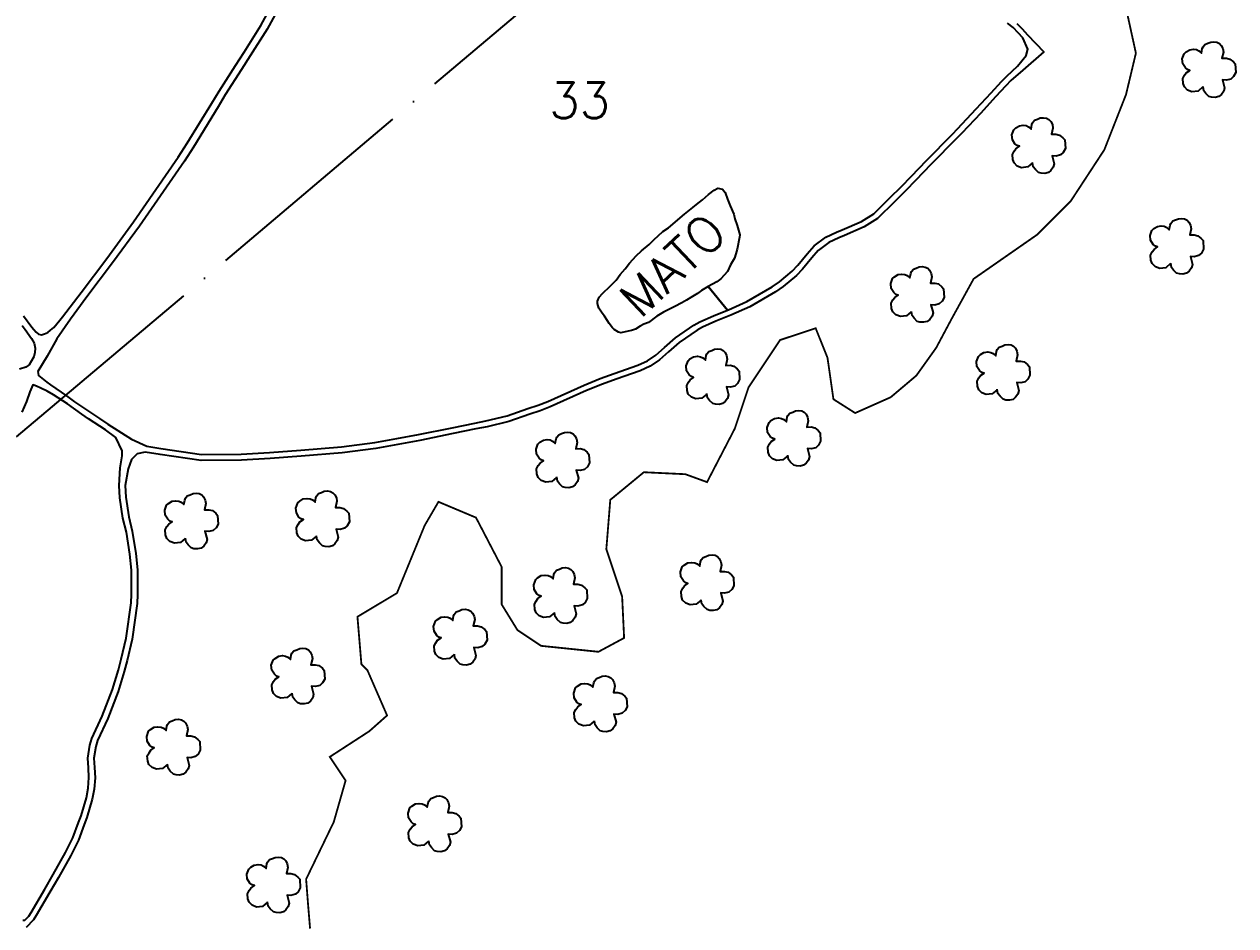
# Model space of a CAD drawing. Extents: x 745198 to 748348, y 7820251 to 7824706.
# Drawn here: x 746926 to 747591, y 7822259 to 7822754 of the extents above; entities that cross this region are included whole.
import ezdxf

# ---------------------------------------------------------------- set-up
doc = ezdxf.new("R2010")
doc.units = 0
doc.header["$MEASUREMENT"] = 0
doc.linetypes.add('ACAD_ISO04W100', pattern=[30, 24, -3, 0, -3])
doc.linetypes.add('CONTINUO', pattern=[0])
for name, color, linetype in [('0114000438', 1, 'Continuous'), ('0114000438032', 5, 'Continuous'), ('0114000438033', 5, 'Continuous'), ('0114000438035', 5, 'Continuous'), ('CORREGO', 174, 'Continuous'), ('MATO', 3, 'Continuous'), ('RESERVA', 3, 'Continuous'), ('SIMBOLO ARVORE', 118, 'Continuous'), ('TEXTO_NUN_TAL', 7, 'Continuous')]:
    doc.layers.add(name, color=color, linetype=linetype)
doc.layers.add('REDE_DE_LUZ', color=6, linetype='Continuous', lineweight=90)
doc.layers.add('TEXTO_DIVERSOS', color=7, linetype='Continuous', lineweight=5)
doc.styles.add('SIMPLEX', font='simplex', dxfattribs={"height": 0.2})

msp = doc.modelspace()

# ---------------------------------------------------------------- linework, layer by layer
at = {"layer": '0114000438'}
msp.add_lwpolyline([(747470.37, 7822754.48), (747473.35, 7822751.56), (747476.26, 7822748.32), (747485.14, 7822738.98), (747473.65, 7822728.92), (747467.16, 7822723.19), (747464.38, 7822720.4), (747458.74, 7822714.25), (747450.6, 7822705.41), (747440.25, 7822694.41), (747437.57, 7822691.53), (747423.21, 7822677.07), (747414.94, 7822668.49), (747409.32, 7822662.64), (747403.32, 7822656.62), (747394.03, 7822647.48), (747386.72, 7822643.01), (747375.96, 7822638.22), (747372.81, 7822636.94), (747367.28, 7822634.4), (747361.43, 7822630.03), (747357.89, 7822626.01), (747352.8, 7822619.78), (747349.52, 7822616.28), (747342.23, 7822610.22), (747337.95, 7822607.21), (747323.86, 7822599.08), (747313.52, 7822594.44), (747305.38, 7822591.17), (747297.95, 7822587.9), (747294.98, 7822586.27), (747285.22, 7822579.41), (747279.31, 7822574.34), (747274.34, 7822569.93), (747269.36, 7822566.52), (747263.71, 7822563.99), (747250.64, 7822559.36), (747243.06, 7822556.6), (747234.43, 7822553.07), (747214.38, 7822544.11), (747208.94, 7822542.03), (747203.32, 7822540.09), (747191.74, 7822536.09), (747179.89, 7822533.23), (747173.66, 7822532.05), (747161.25, 7822529.5), (747142.88, 7822525.8), (747130.93, 7822523.52), (747118.8, 7822521.32), (747100.26, 7822518.88), (747077.81, 7822517.16), (747060.76, 7822515.86), (747045.06, 7822514.85), (747022.88, 7822514.68), (747000.39, 7822518.03), (746992.3, 7822519.37), (746987.79, 7822518.34), (746984.75, 7822515.3), (746982.98, 7822510.22), (746981.28, 7822501.02), (746981.59, 7822494.63), (746983.27, 7822483.82), (746985.17, 7822476.04), (746987.17, 7822463.73), (746988, 7822454.79), (746987.97, 7822441.18), (746987.86, 7822436.37), (746985.09, 7822416.64), (746982.31, 7822404.94), (746980.76, 7822398.96), (746977.52, 7822388.05), (746971.79, 7822373.25), (746966.15, 7822361.04), (746965.13, 7822357.77), (746964.11, 7822351.35), (746964.37, 7822346.35), (746964.75, 7822340.71), (746964.19, 7822334.49), (746963.21, 7822328.97), (746960.29, 7822318.8), (746958.76, 7822314.95), (746955.59, 7822306.5), (746951.47, 7822298.12), (746944.7, 7822285.91), (746940.02, 7822277.95), (746932.48, 7822265.08), (746930.97, 7822262.78), (746926.9, 7822258.6)], dxfattribs=at)
at = {"layer": '0114000438032'}
msp.add_lwpolyline([(746925.43, 7822594.1), (746930.01, 7822587.96), (746931.15, 7822586.63), (746932.41, 7822585.24), (746933.81, 7822584.01), (746935.36, 7822583.69), (746937.12, 7822584.18), (746938.79, 7822585.02), (746940.38, 7822586.3), (746942.07, 7822587.8), (746945.52, 7822591.73), (746946.93, 7822593.49), (746957.12, 7822606.88), (746971.18, 7822625.62), (746985.91, 7822645.65), (747010.44, 7822681.19), (747015.3, 7822688.78), (747028.8, 7822710.89), (747032.82, 7822717.41), (747041.75, 7822731.53), (747046.53, 7822738.84), (747055.64, 7822753.42), (747063.4, 7822767.73)], dxfattribs=at)
at = {"layer": '0114000438033'}
msp.add_lwpolyline([(747066.96, 7822765.91), (747059.1, 7822751.4), (747049.9, 7822736.69), (747045.11, 7822729.36), (747036.21, 7822715.29), (747032.21, 7822708.8), (747018.69, 7822686.66), (747013.77, 7822678.98), (746989.17, 7822643.33), (746974.39, 7822623.23), (746960.32, 7822604.49), (746951.24, 7822592.29), (746943.81, 7822581.53), (746938.46, 7822572), (746933.41, 7822563.52), (746933.73, 7822561.32), (746938.26, 7822557.68), (746940.28, 7822556.3), (746949.14, 7822550.16), (746953.52, 7822546.96), (746967.25, 7822537.8), (746971.8, 7822534.73), (746984.76, 7822526.37), (746993.17, 7822522.57), (747000.9, 7822521.29), (747023.11, 7822517.98), (747044.94, 7822518.15), (747060.53, 7822519.15), (747077.56, 7822520.45), (747099.92, 7822522.16), (747118.29, 7822524.58), (747130.33, 7822526.76), (747142.24, 7822529.04), (747160.6, 7822532.73), (747173.02, 7822535.28), (747179.2, 7822536.45), (747190.81, 7822539.26), (747202.24, 7822543.21), (747207.82, 7822545.14), (747213.12, 7822547.16), (747233.13, 7822556.1), (747241.87, 7822559.68), (747249.52, 7822562.47), (747262.48, 7822567.06), (747267.74, 7822569.41), (747272.31, 7822572.53), (747277.14, 7822576.82), (747283.19, 7822582.02), (747293.24, 7822589.07), (747296.49, 7822590.86), (747304.1, 7822594.21), (747311.66, 7822597.25), (747301.03, 7822610.25), (747297.41, 7822607.95), (747295.15, 7822606.33), (747291.61, 7822604.21), (747289.17, 7822602.73), (747286.68, 7822601.27), (747282.89, 7822599.19), (747279.06, 7822597.41), (747276.5, 7822596.12), (747272.89, 7822593.95), (747268.42, 7822590.54), (747265.83, 7822589.5), (747263.77, 7822588.46), (747261.25, 7822586.74), (747259.02, 7822586.1), (747257.14, 7822585.7), (747253.13, 7822584.79), (747251.89, 7822585.13), (747249.56, 7822586.57), (747248.56, 7822587.58), (747246.77, 7822589.95), (747245.94, 7822591.3), (747244.17, 7822593.89), (747243.41, 7822594.92), (747242.67, 7822596.08), (747241.19, 7822598.25), (747240.32, 7822600.81), (747240.31, 7822602.17), (747241.3, 7822604.32), (747243.13, 7822606.4), (747247.35, 7822610.34), (747250.58, 7822613.77), (747252.87, 7822616.72), (747255.51, 7822619.85), (747258.03, 7822623.04), (747261.59, 7822627.09), (747264.48, 7822629.77), (747268.78, 7822633.24), (747271.35, 7822635.84), (747276.19, 7822640.39), (747279.29, 7822642.4), (747288.2, 7822649.98), (747292.66, 7822653.48), (747294.72, 7822655.16), (747297.93, 7822657.72), (747301.32, 7822660.62), (747304.32, 7822663.13), (747306.46, 7822664.24), (747308.92, 7822663.63), (747310.38, 7822661.88), (747311.77, 7822658.16), (747313.17, 7822654.54), (747315.16, 7822649.93), (747315.8, 7822647.31), (747316.91, 7822643.69), (747317.75, 7822641.19), (747318.46, 7822638.59), (747318.36, 7822637.26), (747317.03, 7822630.78), (747316.33, 7822628.19), (747315.58, 7822625.69), (747313.42, 7822622.15), (747311.68, 7822618.47), (747309.9, 7822616.38), (747307.99, 7822614.46), (747305.84, 7822612.82), (747301.03, 7822610.25), (747311.66, 7822597.25), (747312.23, 7822597.48), (747322.36, 7822602.02), (747336.17, 7822610), (747340.22, 7822612.84), (747347.25, 7822618.69), (747350.32, 7822621.96), (747355.37, 7822628.15), (747359.18, 7822632.47), (747365.59, 7822637.25), (747371.5, 7822639.97), (747374.67, 7822641.26), (747385.18, 7822645.93), (747391.99, 7822650.1), (747401, 7822658.96), (747406.96, 7822664.95), (747412.56, 7822670.78), (747420.85, 7822679.38), (747435.19, 7822693.82), (747437.84, 7822696.67), (747448.18, 7822707.66), (747456.31, 7822716.49), (747461.99, 7822722.68), (747464.86, 7822725.55), (747470.69, 7822731.11), (747475.55, 7822736.94), (747476.37, 7822740.38), (747473.69, 7822746.69), (747471.18, 7822749.48), (747468.35, 7822752.26), (747465.38, 7822754.76)], dxfattribs=at)
at = {"layer": '0114000438035'}
msp.add_lwpolyline([(746925.19, 7822262.62), (746926.28, 7822262.6), (746928.37, 7822264.83), (746929.67, 7822266.82), (746937.17, 7822279.62), (746941.83, 7822287.55), (746948.54, 7822299.65), (746952.55, 7822307.81), (746955.68, 7822316.14), (746957.16, 7822319.87), (746959.99, 7822329.72), (746960.91, 7822334.92), (746961.44, 7822340.75), (746961.08, 7822346.15), (746960.8, 7822351.52), (746961.91, 7822358.52), (746963.07, 7822362.22), (746968.75, 7822374.53), (746974.39, 7822389.12), (746977.58, 7822399.84), (746979.11, 7822405.73), (746981.84, 7822417.25), (746984.57, 7822436.64), (746984.67, 7822441.22), (746984.7, 7822454.64), (746983.89, 7822463.32), (746981.94, 7822475.39), (746980.03, 7822483.18), (746978.31, 7822494.3), (746977.98, 7822501.06), (746978.56, 7822510.81), (746979.55, 7822517.31), (746979.66, 7822520.09), (746976.1, 7822527.42), (746970.55, 7822531.51), (746961.23, 7822537.62), (746957.57, 7822540.17), (746949.73, 7822545.86), (746941.99, 7822550.87), (746938.45, 7822552.83), (746935.1, 7822554.45), (746932.7, 7822555.56), (746931.15, 7822556.09), (746930.64, 7822556.27), (746929.04, 7822552.34), (746927.09, 7822547.05), (746924.67, 7822541.22)], dxfattribs=at)
at = {"layer": 'CORREGO', "const_width": 1}
msp.add_lwpolyline([(747082.71, 7822257.96), (747081.63, 7822270.95), (747080.54, 7822285.03), (747095.71, 7822316.42), (747102.21, 7822339.15), (747093.54, 7822352.15), (747115.21, 7822366.22), (747124.96, 7822374.88), (747114.12, 7822399.78), (747110.87, 7822403.03), (747108.71, 7822429.01), (747130.37, 7822442), (747145.57, 7822479.09), (747153.15, 7822492.08), (747173.73, 7822483.42), (747187.82, 7822456.35), (747187.82, 7822435.78), (747196.48, 7822421.71), (747209.48, 7822413.05), (747240.9, 7822409.8), (747254.98, 7822417.38), (747253.9, 7822440.11), (747245.23, 7822466.1), (747247.4, 7822493.16), (747265.81, 7822508.32), (747288.56, 7822507.23), (747300.48, 7822502.9), (747315.64, 7822532.13), (747323.23, 7822554.87), (747340.56, 7822580.85), (747360.06, 7822587.34), (747366.56, 7822571.1), (747369.81, 7822548.37), (747381.72, 7822540.79), (747401.22, 7822549.45), (747415.31, 7822561.36), (747426.14, 7822576.52), (747434.8, 7822592.75), (747446.72, 7822614.41), (747481.57, 7822638.66), (747499.98, 7822657.06), (747518.4, 7822685.21), (747530.31, 7822715.52), (747535.73, 7822738.25), (747528.15, 7822772.89)], dxfattribs=at)
at = {"layer": 'MATO'}
msp.add_lwpolyline([(747248.56, 7822587.58), (747246.77, 7822589.95), (747245.94, 7822591.3), (747244.17, 7822593.89), (747243.41, 7822594.92), (747242.67, 7822596.08), (747241.19, 7822598.25), (747240.32, 7822600.81), (747240.31, 7822602.17), (747241.3, 7822604.32), (747243.13, 7822606.4), (747247.35, 7822610.34), (747250.58, 7822613.77), (747252.87, 7822616.72), (747255.51, 7822619.85), (747258.03, 7822623.04), (747261.59, 7822627.09), (747264.48, 7822629.77), (747268.78, 7822633.24), (747271.35, 7822635.84), (747276.19, 7822640.39), (747279.29, 7822642.4), (747288.2, 7822649.98), (747292.66, 7822653.48), (747294.72, 7822655.16), (747297.93, 7822657.72), (747301.32, 7822660.62), (747304.32, 7822663.13), (747306.46, 7822664.24), (747308.92, 7822663.63), (747310.38, 7822661.88), (747311.77, 7822658.16), (747313.17, 7822654.54), (747315.16, 7822649.93), (747315.8, 7822647.31), (747316.91, 7822643.69), (747317.75, 7822641.19), (747318.46, 7822638.59), (747318.36, 7822637.26), (747317.03, 7822630.78), (747316.33, 7822628.19), (747315.58, 7822625.69), (747313.42, 7822622.15), (747311.68, 7822618.47), (747309.9, 7822616.38), (747307.99, 7822614.46), (747305.84, 7822612.82), (747301.03, 7822610.25), (747297.41, 7822607.95), (747295.15, 7822606.33), (747291.61, 7822604.21), (747289.17, 7822602.73), (747286.68, 7822601.27), (747282.89, 7822599.19), (747279.06, 7822597.41), (747276.5, 7822596.12), (747272.89, 7822593.95), (747268.42, 7822590.54), (747265.83, 7822589.5), (747263.77, 7822588.46), (747261.25, 7822586.74), (747259.02, 7822586.1), (747257.14, 7822585.7), (747253.13, 7822584.79), (747251.89, 7822585.13), (747249.56, 7822586.57)], close=True, dxfattribs=at)
at = {"layer": 'REDE_DE_LUZ', "color": 6, "linetype": 'ACAD_ISO04W100', "lineweight": -3, "ltscale": 5, "elevation": 665.59, "flags": 128}
msp.add_lwpolyline([(747357.33, 7822895.62), (746570.26, 7822231.12), (746245.68, 7821809.95), (746245.68, 7821809.95)], dxfattribs=at)
at = {"layer": 'RESERVA'}
msp.add_lwpolyline([(746924.78, 7822588.89), (746926.45, 7822586.68), (746929.88, 7822581.68), (746931.28, 7822579.14), (746931.88, 7822576.41), (746931.77, 7822574.02), (746931.12, 7822571.58), (746928.55, 7822567.22), (746926.75, 7822565.9), (746923.23, 7822564.87)], dxfattribs=at).dxf.unprotected_set("ltscale", 0)
at = {"layer": 'SIMBOLO ARVORE', "linetype": 'CONTINUO'}
for points in [[(747572.48, 7822719.69, 0), (747569.84, 7822717.47, 0), (747566.48, 7822717.08, 0), (747564.09, 7822718.01, 0), (747562.39, 7822719.68, 0), (747561.69, 7822721.59, 0), (747561.5, 7822724.41, 0), (747562.42, 7822726.19, 0), (747563.38, 7822727.51, 0), (747565.32, 7822728.82, 0), (747564.09, 7822729.22, 0), (747562.87, 7822730.22, 0), (747561.44, 7822732.47, 0), (747561.19, 7822735.14, 0), (747562.22, 7822737.93, 0), (747563.3, 7822738.93, 0), (747565.27, 7822740.14, 0), (747567.34, 7822740.41, 0), (747569, 7822740.18, 0), (747570.31, 7822739.57, 0), (747571.74, 7822738.29, 0), (747572.17, 7822740.74, 0), (747572.54, 7822741.72, 0), (747573.61, 7822743.07, 0), (747575.21, 7822743.66, 0), (747576.76, 7822744.35, 0), (747578.51, 7822744.51, 0), (747580.17, 7822744.27, 0), (747581.52, 7822743.56, 0), (747582.52, 7822742.48, 0), (747583.39, 7822740.75, 0), (747583.73, 7822738.83, 0), (747582.94, 7822735.41, 0), (747585.34, 7822735.44, 0), (747587.32, 7822734.97, 0), (747589.2, 7822733.48, 0), (747590.23, 7822732.3, 0), (747590.52, 7822727.58, 0), (747589.36, 7822725.47, 0), (747587.82, 7822724.06, 0), (747585.4, 7822723.42, 0), (747583.28, 7822723.6, 0), (747584.42, 7822719.2, 0), (747583.9, 7822717.32, 0), (747582.62, 7822715.53, 0), (747581.22, 7822714.41, 0), (747579.23, 7822713.92, 0), (747577.25, 7822714.04, 0), (747575.77, 7822714.46, 0), (747574.07, 7822716.13, 0), (747572.92, 7822717.63, 0), (747572.57, 7822719.91, 0)], [(747479, 7822678, 0), (747476.36, 7822675.79, 0), (747473, 7822675.4, 0), (747470.6, 7822676.33, 0), (747468.91, 7822678, 0), (747468.21, 7822679.91, 0), (747468.02, 7822682.73, 0), (747468.93, 7822684.51, 0), (747469.9, 7822685.83, 0), (747471.83, 7822687.14, 0), (747470.6, 7822687.53, 0), (747469.39, 7822688.54, 0), (747467.96, 7822690.78, 0), (747467.7, 7822693.46, 0), (747468.73, 7822696.25, 0), (747469.81, 7822697.25, 0), (747471.79, 7822698.45, 0), (747473.86, 7822698.73, 0), (747475.51, 7822698.49, 0), (747476.82, 7822697.89, 0), (747478.26, 7822696.61, 0), (747478.69, 7822699.06, 0), (747479.05, 7822700.03, 0), (747480.12, 7822701.39, 0), (747481.72, 7822701.98, 0), (747483.28, 7822702.67, 0), (747485.03, 7822702.83, 0), (747486.68, 7822702.59, 0), (747488.03, 7822701.88, 0), (747489.03, 7822700.8, 0), (747489.91, 7822699.07, 0), (747490.25, 7822697.15, 0), (747489.45, 7822693.72, 0), (747491.85, 7822693.76, 0), (747493.84, 7822693.28, 0), (747495.71, 7822691.8, 0), (747496.75, 7822690.61, 0), (747497.03, 7822685.9, 0), (747495.87, 7822683.79, 0), (747494.34, 7822682.38, 0), (747491.92, 7822681.73, 0), (747489.8, 7822681.92, 0), (747490.93, 7822677.51, 0), (747490.41, 7822675.64, 0), (747489.14, 7822673.84, 0), (747487.74, 7822672.73, 0), (747485.74, 7822672.24, 0), (747483.77, 7822672.36, 0), (747482.29, 7822672.78, 0), (747480.59, 7822674.45, 0), (747479.43, 7822675.95, 0), (747479.08, 7822678.23, 0)], [(747554.8, 7822622.77, 0), (747552.15, 7822620.55, 0), (747548.8, 7822620.17, 0), (747546.4, 7822621.1, 0), (747544.71, 7822622.76, 0), (747544, 7822624.67, 0), (747543.81, 7822627.5, 0), (747544.73, 7822629.28, 0), (747545.7, 7822630.6, 0), (747547.63, 7822631.91, 0), (747546.4, 7822632.3, 0), (747545.19, 7822633.3, 0), (747543.76, 7822635.55, 0), (747543.5, 7822638.23, 0), (747544.53, 7822641.02, 0), (747545.61, 7822642.02, 0), (747547.58, 7822643.22, 0), (747549.66, 7822643.5, 0), (747551.31, 7822643.26, 0), (747552.62, 7822642.66, 0), (747554.06, 7822641.38, 0), (747554.49, 7822643.82, 0), (747554.85, 7822644.8, 0), (747555.92, 7822646.16, 0), (747557.52, 7822646.74, 0), (747559.08, 7822647.43, 0), (747560.83, 7822647.59, 0), (747562.48, 7822647.36, 0), (747563.83, 7822646.65, 0), (747564.83, 7822645.57, 0), (747565.7, 7822643.84, 0), (747566.05, 7822641.92, 0), (747565.25, 7822638.49, 0), (747567.65, 7822638.53, 0), (747569.64, 7822638.05, 0), (747571.51, 7822636.57, 0), (747572.55, 7822635.38, 0), (747572.83, 7822630.66, 0), (747571.67, 7822628.55, 0), (747570.14, 7822627.15, 0), (747567.72, 7822626.5, 0), (747565.6, 7822626.69, 0), (747566.73, 7822622.28, 0), (747566.21, 7822620.4, 0), (747564.94, 7822618.61, 0), (747563.54, 7822617.49, 0), (747561.54, 7822617.01, 0), (747559.57, 7822617.12, 0), (747558.09, 7822617.55, 0), (747556.39, 7822619.21, 0), (747555.23, 7822620.72, 0), (747554.88, 7822623, 0)], [(747412.52, 7822596.33, 0), (747409.88, 7822594.11, 0), (747406.52, 7822593.72, 0), (747404.13, 7822594.65, 0), (747402.43, 7822596.32, 0), (747401.73, 7822598.23, 0), (747401.54, 7822601.05, 0), (747402.45, 7822602.84, 0), (747403.42, 7822604.15, 0), (747405.35, 7822605.46, 0), (747404.12, 7822605.86, 0), (747402.91, 7822606.86, 0), (747401.48, 7822609.11, 0), (747401.22, 7822611.78, 0), (747402.25, 7822614.57, 0), (747403.33, 7822615.57, 0), (747405.31, 7822616.78, 0), (747407.38, 7822617.05, 0), (747409.03, 7822616.82, 0), (747410.34, 7822616.21, 0), (747411.78, 7822614.93, 0), (747412.21, 7822617.38, 0), (747412.57, 7822618.36, 0), (747413.64, 7822619.71, 0), (747415.24, 7822620.3, 0), (747416.8, 7822620.99, 0), (747418.55, 7822621.15, 0), (747420.21, 7822620.91, 0), (747421.55, 7822620.2, 0), (747422.55, 7822619.12, 0), (747423.43, 7822617.4, 0), (747423.77, 7822615.47, 0), (747422.97, 7822612.05, 0), (747425.37, 7822612.08, 0), (747427.36, 7822611.61, 0), (747429.23, 7822610.12, 0), (747430.27, 7822608.94, 0), (747430.55, 7822604.22, 0), (747429.39, 7822602.11, 0), (747427.86, 7822600.7, 0), (747425.44, 7822600.06, 0), (747423.32, 7822600.24, 0), (747424.45, 7822595.84, 0), (747423.93, 7822593.96, 0), (747422.66, 7822592.17, 0), (747421.26, 7822591.05, 0), (747419.26, 7822590.56, 0), (747417.29, 7822590.68, 0), (747415.81, 7822591.1, 0), (747414.11, 7822592.77, 0), (747412.95, 7822594.27, 0), (747412.6, 7822596.55, 0)], [(747300.3, 7822551.22, 0), (747297.66, 7822549, 0), (747294.3, 7822548.62, 0), (747291.9, 7822549.55, 0), (747290.21, 7822551.21, 0), (747289.51, 7822553.13, 0), (747289.32, 7822555.95, 0), (747290.23, 7822557.73, 0), (747291.2, 7822559.05, 0), (747293.13, 7822560.36, 0), (747291.9, 7822560.75, 0), (747290.69, 7822561.75, 0), (747289.26, 7822564, 0), (747289, 7822566.68, 0), (747290.03, 7822569.47, 0), (747291.11, 7822570.47, 0), (747293.09, 7822571.67, 0), (747295.16, 7822571.95, 0), (747296.81, 7822571.71, 0), (747298.12, 7822571.11, 0), (747299.56, 7822569.83, 0), (747299.99, 7822572.27, 0), (747300.35, 7822573.25, 0), (747301.42, 7822574.61, 0), (747303.02, 7822575.19, 0), (747304.58, 7822575.89, 0), (747306.33, 7822576.05, 0), (747307.98, 7822575.81, 0), (747309.33, 7822575.1, 0), (747310.33, 7822574.02, 0), (747311.21, 7822572.29, 0), (747311.55, 7822570.37, 0), (747310.75, 7822566.94, 0), (747313.15, 7822566.98, 0), (747315.14, 7822566.5, 0), (747317.01, 7822565.02, 0), (747318.05, 7822563.83, 0), (747318.33, 7822559.12, 0), (747317.17, 7822557, 0), (747315.64, 7822555.6, 0), (747313.22, 7822554.95, 0), (747311.1, 7822555.14, 0), (747312.23, 7822550.73, 0), (747311.71, 7822548.85, 0), (747310.44, 7822547.06, 0), (747309.04, 7822545.95, 0), (747307.04, 7822545.46, 0), (747305.07, 7822545.58, 0), (747303.59, 7822546, 0), (747301.89, 7822547.66, 0), (747300.73, 7822549.17, 0), (747300.38, 7822551.45, 0)], [(747459.6, 7822553.58, 0), (747456.95, 7822551.37, 0), (747453.59, 7822550.98, 0), (747451.2, 7822551.91, 0), (747449.5, 7822553.58, 0), (747448.8, 7822555.49, 0), (747448.61, 7822558.31, 0), (747449.53, 7822560.09, 0), (747450.49, 7822561.41, 0), (747452.43, 7822562.72, 0), (747451.2, 7822563.11, 0), (747449.98, 7822564.12, 0), (747448.56, 7822566.36, 0), (747448.3, 7822569.04, 0), (747449.33, 7822571.83, 0), (747450.41, 7822572.83, 0), (747452.38, 7822574.03, 0), (747454.45, 7822574.31, 0), (747456.11, 7822574.07, 0), (747457.42, 7822573.47, 0), (747458.85, 7822572.19, 0), (747459.28, 7822574.64, 0), (747459.65, 7822575.61, 0), (747460.72, 7822576.97, 0), (747462.32, 7822577.56, 0), (747463.87, 7822578.25, 0), (747465.63, 7822578.41, 0), (747467.28, 7822578.17, 0), (747468.63, 7822577.46, 0), (747469.63, 7822576.38, 0), (747470.5, 7822574.65, 0), (747470.85, 7822572.73, 0), (747470.05, 7822569.3, 0), (747472.45, 7822569.34, 0), (747474.44, 7822568.86, 0), (747476.31, 7822567.38, 0), (747477.35, 7822566.19, 0), (747477.63, 7822561.48, 0), (747476.47, 7822559.37, 0), (747474.93, 7822557.96, 0), (747472.52, 7822557.31, 0), (747470.39, 7822557.5, 0), (747471.53, 7822553.09, 0), (747471.01, 7822551.22, 0), (747469.73, 7822549.42, 0), (747468.33, 7822548.31, 0), (747466.34, 7822547.82, 0), (747464.37, 7822547.94, 0), (747462.88, 7822548.36, 0), (747461.19, 7822550.03, 0), (747460.03, 7822551.53, 0), (747459.68, 7822553.81, 0)], [(747344.74, 7822517.39, 0), (747342.1, 7822515.17, 0), (747338.74, 7822514.79, 0), (747336.35, 7822515.72, 0), (747334.65, 7822517.38, 0), (747333.95, 7822519.3, 0), (747333.76, 7822522.12, 0), (747334.68, 7822523.9, 0), (747335.64, 7822525.22, 0), (747337.58, 7822526.53, 0), (747336.35, 7822526.92, 0), (747335.13, 7822527.92, 0), (747333.71, 7822530.17, 0), (747333.45, 7822532.85, 0), (747334.48, 7822535.64, 0), (747335.56, 7822536.64, 0), (747337.53, 7822537.84, 0), (747339.6, 7822538.12, 0), (747341.26, 7822537.88, 0), (747342.57, 7822537.28, 0), (747344, 7822536, 0), (747344.43, 7822538.44, 0), (747344.8, 7822539.42, 0), (747345.87, 7822540.78, 0), (747347.47, 7822541.36, 0), (747349.02, 7822542.06, 0), (747350.78, 7822542.22, 0), (747352.43, 7822541.98, 0), (747353.78, 7822541.27, 0), (747354.78, 7822540.19, 0), (747355.65, 7822538.46, 0), (747356, 7822536.54, 0), (747355.2, 7822533.11, 0), (747357.6, 7822533.15, 0), (747359.59, 7822532.67, 0), (747361.46, 7822531.19, 0), (747362.5, 7822530, 0), (747362.78, 7822525.28, 0), (747361.62, 7822523.17, 0), (747360.08, 7822521.77, 0), (747357.66, 7822521.12, 0), (747355.54, 7822521.31, 0), (747356.68, 7822516.9, 0), (747356.16, 7822515.02, 0), (747354.88, 7822513.23, 0), (747353.48, 7822512.12, 0), (747351.49, 7822511.63, 0), (747349.51, 7822511.75, 0), (747348.03, 7822512.17, 0), (747346.34, 7822513.83, 0), (747345.18, 7822515.34, 0), (747344.83, 7822517.62, 0)], [(747217.96, 7822505.51, 0), (747215.32, 7822503.29, 0), (747211.96, 7822502.9, 0), (747209.57, 7822503.83, 0), (747207.87, 7822505.5, 0), (747207.17, 7822507.41, 0), (747206.98, 7822510.23, 0), (747207.9, 7822512.02, 0), (747208.86, 7822513.33, 0), (747210.79, 7822514.65, 0), (747209.56, 7822515.04, 0), (747208.35, 7822516.04, 0), (747206.92, 7822518.29, 0), (747206.67, 7822520.96, 0), (747207.7, 7822523.75, 0), (747208.78, 7822524.75, 0), (747210.75, 7822525.96, 0), (747212.82, 7822526.23, 0), (747214.48, 7822526, 0), (747215.78, 7822525.39, 0), (747217.22, 7822524.11, 0), (747217.65, 7822526.56, 0), (747218.02, 7822527.54, 0), (747219.09, 7822528.89, 0), (747220.68, 7822529.48, 0), (747222.24, 7822530.17, 0), (747223.99, 7822530.33, 0), (747225.65, 7822530.09, 0), (747227, 7822529.38, 0), (747227.99, 7822528.3, 0), (747228.87, 7822526.58, 0), (747229.21, 7822524.65, 0), (747228.42, 7822521.23, 0), (747230.82, 7822521.26, 0), (747232.8, 7822520.79, 0), (747234.67, 7822519.3, 0), (747235.71, 7822518.12, 0), (747235.99, 7822513.4, 0), (747234.84, 7822511.29, 0), (747233.3, 7822509.88, 0), (747230.88, 7822509.24, 0), (747228.76, 7822509.42, 0), (747229.89, 7822505.02, 0), (747229.38, 7822503.14, 0), (747228.1, 7822501.35, 0), (747226.7, 7822500.23, 0), (747224.71, 7822499.74, 0), (747222.73, 7822499.86, 0), (747221.25, 7822500.28, 0), (747219.55, 7822501.95, 0), (747218.4, 7822503.45, 0), (747218.04, 7822505.73, 0)], [(747014.26, 7822471.98, 0), (747011.61, 7822469.77, 0), (747008.26, 7822469.38, 0), (747005.86, 7822470.31, 0), (747004.16, 7822471.97, 0), (747003.46, 7822473.89, 0), (747003.27, 7822476.71, 0), (747004.19, 7822478.49, 0), (747005.15, 7822479.81, 0), (747007.09, 7822481.12, 0), (747005.86, 7822481.51, 0), (747004.65, 7822482.52, 0), (747003.22, 7822484.76, 0), (747002.96, 7822487.44, 0), (747003.99, 7822490.23, 0), (747005.07, 7822491.23, 0), (747007.04, 7822492.43, 0), (747009.11, 7822492.71, 0), (747010.77, 7822492.47, 0), (747012.08, 7822491.87, 0), (747013.51, 7822490.59, 0), (747013.94, 7822493.04, 0), (747014.31, 7822494.01, 0), (747015.38, 7822495.37, 0), (747016.98, 7822495.96, 0), (747018.53, 7822496.65, 0), (747020.29, 7822496.81, 0), (747021.94, 7822496.57, 0), (747023.29, 7822495.86, 0), (747024.29, 7822494.78, 0), (747025.16, 7822493.05, 0), (747025.51, 7822491.13, 0), (747024.71, 7822487.7, 0), (747027.11, 7822487.74, 0), (747029.1, 7822487.26, 0), (747030.97, 7822485.78, 0), (747032.01, 7822484.59, 0), (747032.29, 7822479.88, 0), (747031.13, 7822477.76, 0), (747029.59, 7822476.36, 0), (747027.18, 7822475.71, 0), (747025.06, 7822475.9, 0), (747026.19, 7822471.49, 0), (747025.67, 7822469.62, 0), (747024.4, 7822467.82, 0), (747022.99, 7822466.71, 0), (747021, 7822466.22, 0), (747019.03, 7822466.34, 0), (747017.54, 7822466.76, 0), (747015.85, 7822468.42, 0), (747014.69, 7822469.93, 0), (747014.34, 7822472.21, 0)], [(747086.22, 7822473.2, 0), (747083.58, 7822470.98, 0), (747080.22, 7822470.6, 0), (747077.83, 7822471.53, 0), (747076.13, 7822473.19, 0), (747075.43, 7822475.11, 0), (747075.24, 7822477.93, 0), (747076.16, 7822479.71, 0), (747077.12, 7822481.03, 0), (747079.06, 7822482.34, 0), (747077.83, 7822482.73, 0), (747076.61, 7822483.73, 0), (747075.19, 7822485.98, 0), (747074.93, 7822488.66, 0), (747075.96, 7822491.45, 0), (747077.04, 7822492.45, 0), (747079.01, 7822493.65, 0), (747081.08, 7822493.93, 0), (747082.74, 7822493.69, 0), (747084.05, 7822493.09, 0), (747085.48, 7822491.81, 0), (747085.91, 7822494.25, 0), (747086.28, 7822495.23, 0), (747087.35, 7822496.59, 0), (747088.95, 7822497.17, 0), (747090.5, 7822497.87, 0), (747092.25, 7822498.03, 0), (747093.91, 7822497.79, 0), (747095.26, 7822497.08, 0), (747096.26, 7822496, 0), (747097.13, 7822494.27, 0), (747097.47, 7822492.35, 0), (747096.68, 7822488.92, 0), (747099.08, 7822488.96, 0), (747101.06, 7822488.48, 0), (747102.94, 7822487, 0), (747103.97, 7822485.81, 0), (747104.26, 7822481.1, 0), (747103.1, 7822478.98, 0), (747101.56, 7822477.58, 0), (747099.14, 7822476.93, 0), (747097.02, 7822477.12, 0), (747098.16, 7822472.71, 0), (747097.64, 7822470.84, 0), (747096.36, 7822469.04, 0), (747094.96, 7822467.93, 0), (747092.97, 7822467.44, 0), (747090.99, 7822467.56, 0), (747089.51, 7822467.98, 0), (747087.81, 7822469.64, 0), (747086.66, 7822471.15, 0), (747086.31, 7822473.43, 0)], [(747297.17, 7822438.15, 0), (747294.53, 7822435.93, 0), (747291.17, 7822435.55, 0), (747288.78, 7822436.48, 0), (747287.08, 7822438.14, 0), (747286.38, 7822440.06, 0), (747286.19, 7822442.88, 0), (747287.11, 7822444.66, 0), (747288.07, 7822445.98, 0), (747290, 7822447.29, 0), (747288.77, 7822447.68, 0), (747287.56, 7822448.68, 0), (747286.13, 7822450.93, 0), (747285.88, 7822453.61, 0), (747286.91, 7822456.4, 0), (747287.99, 7822457.4, 0), (747289.96, 7822458.6, 0), (747292.03, 7822458.88, 0), (747293.69, 7822458.64, 0), (747295, 7822458.04, 0), (747296.43, 7822456.76, 0), (747296.86, 7822459.2, 0), (747297.23, 7822460.18, 0), (747298.3, 7822461.54, 0), (747299.89, 7822462.12, 0), (747301.45, 7822462.82, 0), (747303.2, 7822462.98, 0), (747304.86, 7822462.74, 0), (747306.21, 7822462.03, 0), (747307.21, 7822460.95, 0), (747308.08, 7822459.22, 0), (747308.42, 7822457.3, 0), (747307.63, 7822453.87, 0), (747310.03, 7822453.91, 0), (747312.01, 7822453.43, 0), (747313.88, 7822451.95, 0), (747314.92, 7822450.76, 0), (747315.2, 7822446.05, 0), (747314.05, 7822443.93, 0), (747312.51, 7822442.53, 0), (747310.09, 7822441.88, 0), (747307.97, 7822442.07, 0), (747309.1, 7822437.66, 0), (747308.59, 7822435.79, 0), (747307.31, 7822433.99, 0), (747305.91, 7822432.88, 0), (747303.92, 7822432.39, 0), (747301.94, 7822432.51, 0), (747300.46, 7822432.93, 0), (747298.76, 7822434.59, 0), (747297.61, 7822436.1, 0), (747297.25, 7822438.38, 0)], [(747216.74, 7822431.15, 0), (747214.1, 7822428.93, 0), (747210.74, 7822428.54, 0), (747208.35, 7822429.47, 0), (747206.65, 7822431.14, 0), (747205.95, 7822433.05, 0), (747205.76, 7822435.87, 0), (747206.68, 7822437.65, 0), (747207.64, 7822438.97, 0), (747209.57, 7822440.28, 0), (747208.34, 7822440.67, 0), (747207.13, 7822441.68, 0), (747205.7, 7822443.92, 0), (747205.45, 7822446.6, 0), (747206.48, 7822449.39, 0), (747207.56, 7822450.39, 0), (747209.53, 7822451.59, 0), (747211.6, 7822451.87, 0), (747213.26, 7822451.64, 0), (747214.56, 7822451.03, 0), (747216, 7822449.75, 0), (747216.43, 7822452.2, 0), (747216.8, 7822453.17, 0), (747217.87, 7822454.53, 0), (747219.46, 7822455.12, 0), (747221.02, 7822455.81, 0), (747222.77, 7822455.97, 0), (747224.43, 7822455.73, 0), (747225.78, 7822455.02, 0), (747226.77, 7822453.94, 0), (747227.65, 7822452.21, 0), (747227.99, 7822450.29, 0), (747227.2, 7822446.86, 0), (747229.6, 7822446.9, 0), (747231.58, 7822446.42, 0), (747233.45, 7822444.94, 0), (747234.49, 7822443.76, 0), (747234.77, 7822439.04, 0), (747233.62, 7822436.93, 0), (747232.08, 7822435.52, 0), (747229.66, 7822434.87, 0), (747227.54, 7822435.06, 0), (747228.67, 7822430.65, 0), (747228.16, 7822428.78, 0), (747226.88, 7822426.99, 0), (747225.48, 7822425.87, 0), (747223.49, 7822425.38, 0), (747221.51, 7822425.5, 0), (747220.03, 7822425.92, 0), (747218.33, 7822427.59, 0), (747217.18, 7822429.09, 0), (747216.82, 7822431.37, 0)], [(747161.78, 7822408.29, 0), (747159.13, 7822406.07, 0), (747155.77, 7822405.68, 0), (747153.38, 7822406.61, 0), (747151.68, 7822408.28, 0), (747150.98, 7822410.19, 0), (747150.79, 7822413.01, 0), (747151.71, 7822414.79, 0), (747152.67, 7822416.11, 0), (747154.61, 7822417.42, 0), (747153.38, 7822417.82, 0), (747152.16, 7822418.82, 0), (747150.74, 7822421.07, 0), (747150.48, 7822423.74, 0), (747151.51, 7822426.53, 0), (747152.59, 7822427.53, 0), (747154.56, 7822428.74, 0), (747156.63, 7822429.01, 0), (747158.29, 7822428.78, 0), (747159.6, 7822428.17, 0), (747161.03, 7822426.89, 0), (747161.46, 7822429.34, 0), (747161.83, 7822430.32, 0), (747162.9, 7822431.67, 0), (747164.5, 7822432.26, 0), (747166.05, 7822432.95, 0), (747167.81, 7822433.11, 0), (747169.46, 7822432.87, 0), (747170.81, 7822432.16, 0), (747171.81, 7822431.08, 0), (747172.68, 7822429.35, 0), (747173.03, 7822427.43, 0), (747172.23, 7822424.01, 0), (747174.63, 7822424.04, 0), (747176.62, 7822423.57, 0), (747178.49, 7822422.08, 0), (747179.53, 7822420.9, 0), (747179.81, 7822416.18, 0), (747178.65, 7822414.07, 0), (747177.11, 7822412.66, 0), (747174.7, 7822412.01, 0), (747172.58, 7822412.2, 0), (747173.71, 7822407.8, 0), (747173.19, 7822405.92, 0), (747171.92, 7822404.13, 0), (747170.51, 7822403.01, 0), (747168.52, 7822402.52, 0), (747166.55, 7822402.64, 0), (747165.06, 7822403.06, 0), (747163.37, 7822404.73, 0), (747162.21, 7822406.23, 0), (747161.86, 7822408.51, 0)], [(747072.73, 7822386.95, 0), (747070.09, 7822384.73, 0), (747066.73, 7822384.35, 0), (747064.34, 7822385.28, 0), (747062.64, 7822386.94, 0), (747061.94, 7822388.86, 0), (747061.75, 7822391.68, 0), (747062.66, 7822393.46, 0), (747063.63, 7822394.78, 0), (747065.56, 7822396.09, 0), (747064.33, 7822396.48, 0), (747063.12, 7822397.48, 0), (747061.69, 7822399.73, 0), (747061.43, 7822402.41, 0), (747062.46, 7822405.2, 0), (747063.55, 7822406.2, 0), (747065.52, 7822407.4, 0), (747067.59, 7822407.68, 0), (747069.25, 7822407.44, 0), (747070.55, 7822406.84, 0), (747071.99, 7822405.56, 0), (747072.42, 7822408, 0), (747072.78, 7822408.98, 0), (747073.86, 7822410.34, 0), (747075.45, 7822410.92, 0), (747077.01, 7822411.62, 0), (747078.76, 7822411.78, 0), (747080.42, 7822411.54, 0), (747081.76, 7822410.83, 0), (747082.76, 7822409.75, 0), (747083.64, 7822408.02, 0), (747083.98, 7822406.1, 0), (747083.19, 7822402.67, 0), (747085.59, 7822402.71, 0), (747087.57, 7822402.23, 0), (747089.44, 7822400.75, 0), (747090.48, 7822399.56, 0), (747090.76, 7822394.85, 0), (747089.61, 7822392.73, 0), (747088.07, 7822391.33, 0), (747085.65, 7822390.68, 0), (747083.53, 7822390.87, 0), (747084.66, 7822386.46, 0), (747084.14, 7822384.59, 0), (747082.87, 7822382.79, 0), (747081.47, 7822381.68, 0), (747079.48, 7822381.19, 0), (747077.5, 7822381.31, 0), (747076.02, 7822381.73, 0), (747074.32, 7822383.39, 0), (747073.17, 7822384.9, 0), (747072.81, 7822387.18, 0)], [(747238.62, 7822371.71, 0), (747235.98, 7822369.5, 0), (747232.62, 7822369.11, 0), (747230.23, 7822370.04, 0), (747228.53, 7822371.71, 0), (747227.83, 7822373.62, 0), (747227.64, 7822376.44, 0), (747228.56, 7822378.22, 0), (747229.52, 7822379.54, 0), (747231.45, 7822380.85, 0), (747230.22, 7822381.24, 0), (747229.01, 7822382.25, 0), (747227.58, 7822384.49, 0), (747227.33, 7822387.17, 0), (747228.36, 7822389.96, 0), (747229.44, 7822390.96, 0), (747231.41, 7822392.16, 0), (747233.48, 7822392.44, 0), (747235.14, 7822392.21, 0), (747236.45, 7822391.6, 0), (747237.88, 7822390.32, 0), (747238.31, 7822392.77, 0), (747238.68, 7822393.74, 0), (747239.75, 7822395.1, 0), (747241.34, 7822395.69, 0), (747242.9, 7822396.38, 0), (747244.65, 7822396.54, 0), (747246.31, 7822396.3, 0), (747247.66, 7822395.59, 0), (747248.66, 7822394.51, 0), (747249.53, 7822392.78, 0), (747249.87, 7822390.86, 0), (747249.08, 7822387.43, 0), (747251.48, 7822387.47, 0), (747253.46, 7822386.99, 0), (747255.33, 7822385.51, 0), (747256.37, 7822384.32, 0), (747256.65, 7822379.61, 0), (747255.5, 7822377.5, 0), (747253.96, 7822376.09, 0), (747251.54, 7822375.44, 0), (747249.42, 7822375.63, 0), (747250.55, 7822371.22, 0), (747250.04, 7822369.35, 0), (747248.76, 7822367.55, 0), (747247.36, 7822366.44, 0), (747245.37, 7822365.95, 0), (747243.39, 7822366.07, 0), (747241.91, 7822366.49, 0), (747240.21, 7822368.16, 0), (747239.06, 7822369.66, 0), (747238.7, 7822371.94, 0)], [(747004.42, 7822347.94, 0), (747001.78, 7822345.72, 0), (746998.42, 7822345.34, 0), (746996.03, 7822346.27, 0), (746994.33, 7822347.93, 0), (746993.63, 7822349.85, 0), (746993.44, 7822352.67, 0), (746994.36, 7822354.45, 0), (746995.32, 7822355.77, 0), (746997.25, 7822357.08, 0), (746996.02, 7822357.47, 0), (746994.81, 7822358.47, 0), (746993.38, 7822360.72, 0), (746993.13, 7822363.4, 0), (746994.16, 7822366.19, 0), (746995.24, 7822367.19, 0), (746997.21, 7822368.39, 0), (746999.28, 7822368.67, 0), (747000.94, 7822368.43, 0), (747002.24, 7822367.83, 0), (747003.68, 7822366.55, 0), (747004.11, 7822368.99, 0), (747004.48, 7822369.97, 0), (747005.55, 7822371.33, 0), (747007.14, 7822371.91, 0), (747008.7, 7822372.61, 0), (747010.45, 7822372.77, 0), (747012.11, 7822372.53, 0), (747013.46, 7822371.82, 0), (747014.45, 7822370.74, 0), (747015.33, 7822369.01, 0), (747015.67, 7822367.09, 0), (747014.88, 7822363.66, 0), (747017.28, 7822363.7, 0), (747019.26, 7822363.22, 0), (747021.13, 7822361.74, 0), (747022.17, 7822360.55, 0), (747022.45, 7822355.84, 0), (747021.3, 7822353.72, 0), (747019.76, 7822352.32, 0), (747017.34, 7822351.67, 0), (747015.22, 7822351.86, 0), (747016.35, 7822347.45, 0), (747015.84, 7822345.58, 0), (747014.56, 7822343.78, 0), (747013.16, 7822342.67, 0), (747011.17, 7822342.18, 0), (747009.19, 7822342.3, 0), (747007.71, 7822342.72, 0), (747006.01, 7822344.38, 0), (747004.86, 7822345.89, 0), (747004.5, 7822348.17, 0)], [(747147.75, 7822305.89, 0), (747145.11, 7822303.67, 0), (747141.75, 7822303.28, 0), (747139.35, 7822304.21, 0), (747137.66, 7822305.88, 0), (747136.96, 7822307.79, 0), (747136.77, 7822310.61, 0), (747137.68, 7822312.39, 0), (747138.65, 7822313.71, 0), (747140.58, 7822315.02, 0), (747139.35, 7822315.42, 0), (747138.14, 7822316.42, 0), (747136.71, 7822318.67, 0), (747136.45, 7822321.34, 0), (747137.48, 7822324.13, 0), (747138.56, 7822325.13, 0), (747140.54, 7822326.34, 0), (747142.61, 7822326.61, 0), (747144.26, 7822326.38, 0), (747145.57, 7822325.77, 0), (747147.01, 7822324.49, 0), (747147.44, 7822326.94, 0), (747147.8, 7822327.91, 0), (747148.87, 7822329.27, 0), (747150.47, 7822329.86, 0), (747152.03, 7822330.55, 0), (747153.78, 7822330.71, 0), (747155.43, 7822330.47, 0), (747156.78, 7822329.76, 0), (747157.78, 7822328.68, 0), (747158.66, 7822326.95, 0), (747159, 7822325.03, 0), (747158.2, 7822321.61, 0), (747160.6, 7822321.64, 0), (747162.59, 7822321.16, 0), (747164.46, 7822319.68, 0), (747165.5, 7822318.5, 0), (747165.78, 7822313.78, 0), (747164.62, 7822311.67, 0), (747163.09, 7822310.26, 0), (747160.67, 7822309.61, 0), (747158.55, 7822309.8, 0), (747159.68, 7822305.4, 0), (747159.16, 7822303.52, 0), (747157.89, 7822301.73, 0), (747156.49, 7822300.61, 0), (747154.49, 7822300.12, 0), (747152.52, 7822300.24, 0), (747151.04, 7822300.66, 0), (747149.34, 7822302.33, 0), (747148.18, 7822303.83, 0), (747147.83, 7822306.11, 0)], [(747059.31, 7822272.36, 0), (747056.67, 7822270.14, 0), (747053.31, 7822269.76, 0), (747050.92, 7822270.69, 0), (747049.22, 7822272.35, 0), (747048.52, 7822274.26, 0), (747048.33, 7822277.09, 0), (747049.25, 7822278.87, 0), (747050.21, 7822280.19, 0), (747052.14, 7822281.5, 0), (747050.91, 7822281.89, 0), (747049.7, 7822282.89, 0), (747048.27, 7822285.14, 0), (747048.02, 7822287.82, 0), (747049.05, 7822290.61, 0), (747050.13, 7822291.61, 0), (747052.1, 7822292.81, 0), (747054.17, 7822293.09, 0), (747055.83, 7822292.85, 0), (747057.14, 7822292.25, 0), (747058.57, 7822290.97, 0), (747059, 7822293.41, 0), (747059.37, 7822294.39, 0), (747060.44, 7822295.75, 0), (747062.03, 7822296.33, 0), (747063.59, 7822297.02, 0), (747065.34, 7822297.18, 0), (747067, 7822296.95, 0), (747068.35, 7822296.24, 0), (747069.35, 7822295.16, 0), (747070.22, 7822293.43, 0), (747070.56, 7822291.51, 0), (747069.77, 7822288.08, 0), (747072.17, 7822288.12, 0), (747074.15, 7822287.64, 0), (747076.02, 7822286.16, 0), (747077.06, 7822284.97, 0), (747077.34, 7822280.25, 0), (747076.19, 7822278.14, 0), (747074.65, 7822276.74, 0), (747072.23, 7822276.09, 0), (747070.11, 7822276.28, 0), (747071.24, 7822271.87, 0), (747070.73, 7822269.99, 0), (747069.45, 7822268.2, 0), (747068.05, 7822267.08, 0), (747066.06, 7822266.6, 0), (747064.08, 7822266.71, 0), (747062.6, 7822267.14, 0), (747060.9, 7822268.8, 0), (747059.75, 7822270.31, 0), (747059.39, 7822272.59, 0)]]:
    msp.add_polyline3d(points, dxfattribs=at)

# ---------------------------------------------------------------- texts
at = {"layer": 'TEXTO_DIVERSOS', "linetype": 'Continuous', "insert": (747281.51, 7822621.97), "char_height": 19.5, "width": 61.1124, "attachment_point": 5, "rotation": 43.25075, "style": 'SIMPLEX'}
msp.add_mtext('MATO', dxfattribs=at)
at = {"layer": 'TEXTO_NUN_TAL', "linetype": 'Continuous', "style": 'SIMPLEX'}
msp.add_text('33', height=19.5, dxfattribs=at).set_placement((747213.86, 7822702.6, 665.59))

doc.saveas('drawing.dxf')
